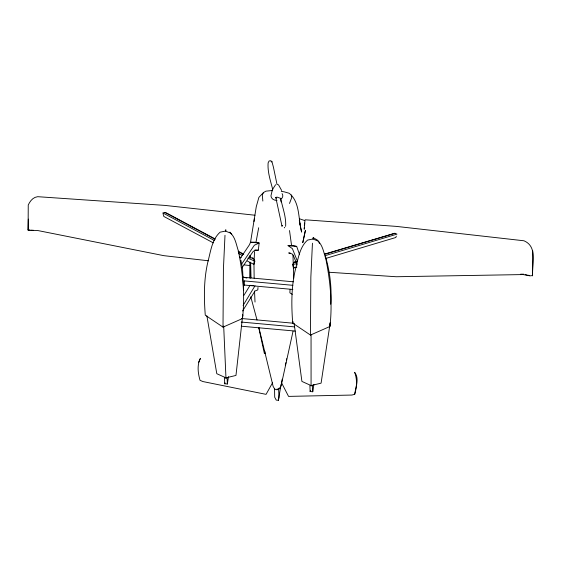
<?xml version="1.0" encoding="UTF-8"?>
<svg xmlns="http://www.w3.org/2000/svg" width="561" height="561" viewBox="0 0 561 561"><rect width="100%" height="100%" fill="white"/><g stroke="black" fill="none" stroke-linecap="round" stroke-linejoin="round"><path stroke-width="0.84" d="M206.883 315.815L216.791 373.696L225.957 377.841L235.971 375.435L242.759 314.812L242.471 318.557L223.012 327.133L223.404 269.266L224.996 235.304M294.167 323.725L301.909 381.417L311.075 385.561L321.088 383.156L330.205 322.743L329.91 326.481L310.457 335.064L310.85 277.197L312.442 243.229M249.982 278.039L250.101 262.324M28.331 219.127L28.113 230.122L37.952 230.571L163.812 255.662L208.573 260.802M258.88 327.554L273.144 386.438L274.56 388.836L274.694 397.181L276.215 400.098L278.361 400.288L281.138 384.208M304.286 227.507L304.23 229.232L304.798 223.061M254.512 251.644L253.972 264.294L254.154 278.235M290.037 289.609L289.883 292.821L292.218 294.35M304.321 225.333L305.128 219.793L396.22 226.378L523.967 240.781C537.95 246.707 531.842 264.042 532.62 275.57L529.97 275.851L523.133 274.567L396.227 276.741L329.328 272.274M243.635 290.332L242.527 268.375L240.872 260.157M330.724 304.251C331.923 288.235 329.987 272.092 325.555 256.665M242.471 318.557C245.164 295.928 242.829 273.165 238.383 250.921C236.265 244.827 235.494 237.78 230.599 233.103L225.431 231.09L220.143 232.156C212.002 239.288 210.733 251.195 208.075 261.082C203.783 278.768 203.867 297.141 205.277 315.184L223.012 327.133M329.91 326.481C332.603 303.852 330.275 281.089 325.822 258.852C323.704 252.759 322.933 245.704 318.045 241.034L312.877 239.014L307.582 240.08C299.448 247.219 298.179 259.126 295.521 269.014C291.222 286.692 291.313 305.072 292.716 323.108L310.457 335.064M532.712 250.753L532.578 275.865M257.99 287.505L257.822 289.911L255.024 290.977L242.569 310.997M241.889 267.906L253.018 251.644L254.603 250.529L258.319 250.199L259.14 243.004L255.024 242.17L250.508 242.219L249.449 244.757L240.367 258.249M228.488 376.662L227.331 384.012L224.716 383.773L224.498 377.932L227.114 378.17L227.331 384.012M313.901 384.411L312.743 391.753L310.128 391.522L309.91 385.673L312.526 385.912L312.743 391.753M254.007 221.532L254.392 218.488M250.662 241.489L256.279 206.651L258.894 197.367L263.537 192.5L265.956 191.154L270.928 190.642A78.463 77.215 -17 0 1 272.443 190.663M354.685 394.348C355.604 387.307 359.636 378.577 354.65 372.322C357.371 379.397 356.81 387.181 354.685 394.348L351.789 395.056L288.557 396.396L281.552 382.798L282.211 379.194M255.956 242.485L258.684 227.745M286.383 360.309L286.678 358.745M293.066 331.102L281.019 386.094M278.361 400.288L278.978 397.567L278.628 389.208L279.336 387.798M292.716 323.108L293.066 321.635M225.431 231.09L225.781 229.722L225.985 230.522M312.877 239.014L313.22 237.647L317.323 240.038L318.964 241.945L319.433 243.607M285.283 365.176L285.949 362.644M249.203 257.282L253.306 258.298L254.827 261.103L253.937 264.441L247.331 261.026M271.713 162.073L271.889 161.491L270.535 160.712L269.07 161.007L268.123 162.851C267.422 172.087 270.542 180.838 272.758 189.604M224.716 383.773L225.017 382.868M310.128 391.522L310.422 390.617M396.297 236.153L395.835 237.492L325.871 258.411M198.489 362.532L200.417 358.339C196.848 365.19 198.033 373.17 200.025 380.323L202.914 381.557L266.068 394.355L272.576 382.742M289.497 203.468L291.755 197.486L291.173 195.004L289.167 193.257L284.259 191.848A78.463 77.215 -17 0 0 281.264 191.378M280.493 198.748L280.682 198.363L277.078 197.121L275.774 197.444L282.05 226.42M263.537 192.5L262.289 194.814L262.843 201.055M280.661 387.118C279.651 389.187 276.44 390.905 274.56 388.836M243.839 295.451L250.066 285.346L253.362 285.647M243.088 305.472L255.01 285.794M241.482 264.378L254.385 245.206L259.14 243.004L250.508 242.219M284.315 227.857L284.693 227.296M296.839 267.078L293.606 268.039L292.547 264.526L294.49 262.036L296.797 261.91M243.411 281.938L244.337 280.914L292.856 285.311M243.418 286.082L244.351 285.058L244.337 280.914M275.584 184.73L272.387 189.702L271.356 194.106A5.926 4.628 0.3 0 0 276.994 200.445M293.606 268.039L294.658 267.218M281.874 225.88L282.667 225.522M324.882 254.259L394.888 233.278L396.985 234.14L325.31 255.62M324.44 254.126L394.888 233.278M214.968 238.839L167.031 213.292L164.934 212.423L162.837 212.907L214.604 240.613M292.547 264.526L296.832 263.656M520.573 274.182L523.729 274.196M297.519 261.489L292.407 248.649L288.045 245.62L293.501 245.662L296.685 246.405L299.588 254.715M294.49 262.036L296.194 262.071M30.911 230.298L33.639 230.361M288.045 245.62L296.685 246.405M254.982 249.897L258.319 250.199M290.367 253.102L288.698 252.955L292.085 253.93L293.277 255.29L297.19 264.939M242.219 277.155L293.361 281.797M244.351 285.058L292.863 289.455M241.742 318.536L294.034 323.276M241.251 322.056L294.406 326.874M241.258 326.2L295.289 331.095M277.001 389.061L278.628 389.208M254.996 215.235L164.878 205.403L37.713 196.694C33.036 197.163 30.084 201.055 28.246 205.01L28.113 230.122M244.133 264.89L250.199 265.591M527.389 275.128L529.36 275.444M28.155 229.828L29.53 230.059M252.064 258.067L253.306 258.298M271.103 161.316L271.889 161.491L273.424 167.15L277.036 184.534M525.194 274.567L526.66 274.946M242.787 277.001L246.875 278.074M299.63 218.832L304.532 220.48M247.836 258.207L254.827 261.103M238.166 251.202L243.579 254.084M248.986 256.966L250.536 257.794M213.313 242.871L163.833 216.455L163.034 213.622M239.603 256.903L241.146 257.73M164.934 212.423L215.158 239.302M238.334 251.707L243.747 254.603M238.551 253.432L242.415 255.5M277.716 184.485L278.614 185.004L281.692 190.551M291.173 195.004C300.135 204.653 298.27 220.017 301.643 232.079L299.904 223.853M229.884 232.107L231.518 234.014M275.774 197.444L276.426 198.257M250.774 296.776L257.036 320.022M313.22 237.647L313.424 238.453M299.279 220.571L300.423 225.515M258.726 327.554L264.385 353.535L264.708 351.221L265.143 353.535M280.682 198.363C282.478 207.668 286.285 216.707 285.633 226.371M280.802 200.333L281.103 201.911M291.587 245.711L289.518 230.536M292.968 255.129L293.691 278.34M254.533 291.089L255.01 302.056M223.685 326.018L225.957 377.841M250.62 262.197L251.026 277.856M250.171 262.331L250.199 278.06M311.053 334.847L311.075 385.561M282.078 193.608A5.926 4.628 0.3 0 1 280.563 199.443M250.157 255.339L250.136 257.955L250.157 255.339M305.359 230.613L302.786 242.604L305.359 230.613"/></g></svg>
